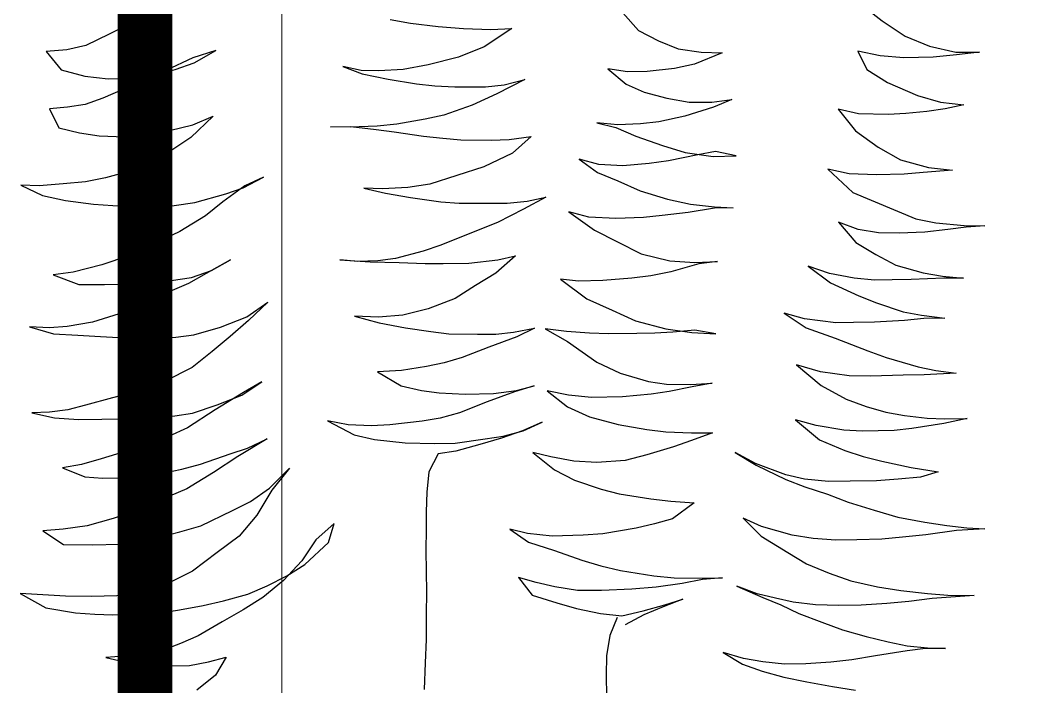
# Model space of a CAD drawing. Header units: metres. Extents: x -58 to 722, y -1100 to 345.
# Drawn here: x 31.4906 to 31.8569, y 104.2636 to 104.5075 of the extents above; entities that cross this region are included whole.
import ezdxf

# ---------------------------------------------------------------- set-up
doc = ezdxf.new("R2010")
doc.units = ezdxf.units.M
doc.header["$MEASUREMENT"] = 0
doc.layers.add('FSR_ARQ_002MURO', color=150, linetype='Continuous', lineweight=30)
doc.layers.add('FSR_ARQ_013VENTANAS', color=4, linetype='Continuous', lineweight=5)
doc.layers.add('FSR_ARQ_005VEGETACION', color=64, linetype='Continuous')

# ---------------------------------------------------------------- blocks, each defined once
blk = doc.blocks.new('arbustos 01')
at = {"layer": 'FSR_ARQ_005VEGETACION', "color": 103}
for p, q in [((188.9233, -31.48153), (188.91397, -31.48875)), ((189.20934, -31.48216), (189.22001, -31.49)), ((189.01951, -31.48557), (189.01308, -31.49266)), ((188.91397, -31.48875), (188.90465, -31.49495)), ((189.0731, -31.49228), (189.06456, -31.49182)), ((189.06456, -31.49182), (189.07592, -31.49933)), ((189.08422, -31.49192), (189.0731, -31.49228)), ((189.09449, -31.49103), (189.08422, -31.49192)), ((189.1058, -31.48965), (189.09449, -31.49103)), ((189.11402, -31.48822), (189.1058, -31.48965)), ((189.22001, -31.49), (189.22833, -31.49422)), ((188.90465, -31.49495), (188.89485, -31.4991)), ((189.01308, -31.49266), (189.00499, -31.49683)), ((189.22833, -31.49422), (189.23784, -31.49879)), ((188.89485, -31.4991), (188.88404, -31.50151)), ((189.00499, -31.49683), (188.99691, -31.50014)), ((189.07592, -31.49933), (189.08629, -31.50358)), ((189.23784, -31.49879), (189.24551, -31.50061)), ((188.88404, -31.50151), (188.87447, -31.50155)), ((188.87447, -31.50155), (188.88386, -31.50254)), ((188.88386, -31.50254), (188.89325, -31.50352)), ((188.89325, -31.50352), (188.90521, -31.50385)), ((188.90521, -31.50385), (188.9148, -31.50296)), ((188.9148, -31.50296), (188.92389, -31.50103)), ((188.92389, -31.50103), (188.9202, -31.5085)), ((188.98766, -31.50155), (188.97911, -31.50178)), ((188.97911, -31.50178), (188.99033, -31.50638)), ((188.99691, -31.50014), (188.98766, -31.50155)), ((189.08629, -31.50358), (189.09856, -31.50665)), ((189.1938, -31.50589), (189.18498, -31.50081)), ((189.18498, -31.50081), (189.19434, -31.50385)), ((189.19434, -31.50385), (189.20522, -31.50895)), ((189.24551, -31.50061), (189.25388, -31.50123)), ((189.25388, -31.50123), (189.2478, -31.50868)), ((188.99033, -31.50638), (188.99851, -31.5082)), ((188.99851, -31.5082), (189.00961, -31.50937)), ((189.01764, -31.50948), (189.02553, -31.50822)), ((189.02553, -31.50822), (189.01809, -31.51445)), ((189.09856, -31.50665), (189.10879, -31.5085)), ((189.13326, -31.50729), (189.12552, -31.51026)), ((189.12588, -31.5089), (189.13326, -31.50729)), ((189.20146, -31.50856), (189.1938, -31.50589)), ((188.9202, -31.5085), (188.91192, -31.51386)), ((189.00961, -31.50937), (189.01764, -31.50948)), ((189.10879, -31.5085), (189.1187, -31.50915)), ((189.12552, -31.51026), (189.11489, -31.51251)), ((189.1187, -31.50915), (189.12588, -31.5089)), ((189.2139, -31.51163), (189.20146, -31.50856)), ((189.20522, -31.50895), (189.21354, -31.513)), ((189.22124, -31.51225), (189.2139, -31.51163)), ((189.22877, -31.51235), (189.22124, -31.51225)), ((189.23819, -31.51128), (189.22877, -31.51235)), ((189.2478, -31.50868), (189.23819, -31.51128)), ((188.91192, -31.51386), (188.89971, -31.51917)), ((189.01809, -31.51445), (189.01086, -31.51777)), ((189.06767, -31.51478), (189.05932, -31.51261)), ((189.05932, -31.51261), (189.0707, -31.51841)), ((189.07535, -31.51557), (189.06767, -31.51478)), ((189.08783, -31.51557), (189.07535, -31.51557)), ((189.09588, -31.51516), (189.08783, -31.51557)), ((189.10341, -31.51441), (189.09588, -31.51516)), ((189.11489, -31.51251), (189.10341, -31.51441)), ((189.21354, -31.513), (189.22272, -31.51671)), ((188.89971, -31.51917), (188.89027, -31.52177)), ((189.0016, -31.52021), (188.99251, -31.52179)), ((189.01086, -31.51777), (189.0016, -31.52021)), ((189.0707, -31.51841), (189.08072, -31.52299)), ((189.22272, -31.51671), (189.23088, -31.52024)), ((189.23088, -31.52024), (189.23803, -31.52273)), ((188.89027, -31.52177), (188.88085, -31.52284)), ((188.88085, -31.52284), (188.88835, -31.52448)), ((188.88835, -31.52448), (188.89586, -31.52561)), ((188.98328, -31.52184), (188.97509, -31.5207)), ((188.97509, -31.5207), (188.98257, -31.52388)), ((188.98257, -31.52388), (188.99432, -31.52746)), ((188.99251, -31.52179), (188.98328, -31.52184)), ((189.08072, -31.52299), (189.09229, -31.52708)), ((189.23803, -31.52273), (189.2452, -31.52386)), ((189.2452, -31.52386), (189.25254, -31.52447)), ((189.25254, -31.52447), (189.24884, -31.53228)), ((188.89586, -31.52561), (188.90439, -31.52641)), ((188.90439, -31.52641), (188.91157, -31.52685)), ((188.91157, -31.52685), (188.92371, -31.5265)), ((188.92371, -31.5265), (188.93195, -31.52473)), ((188.93195, -31.52473), (188.92482, -31.53353)), ((188.99432, -31.52746), (189.00489, -31.52983)), ((189.09229, -31.52708), (189.0998, -31.52872)), ((189.19432, -31.53103), (189.18599, -31.5275)), ((189.18599, -31.5275), (189.1951, -31.53617)), ((189.00489, -31.52983), (189.01223, -31.53061)), ((189.01223, -31.53061), (189.02145, -31.53108)), ((189.02229, -31.53212), (189.01421, -31.5356)), ((189.02145, -31.53108), (189.03002, -31.53017)), ((189.03002, -31.53017), (189.02229, -31.53212)), ((189.0998, -31.52872), (189.11139, -31.53076)), ((189.11139, -31.53076), (189.11942, -31.53155)), ((189.11942, -31.53155), (189.13036, -31.53204)), ((189.13002, -31.5317), (189.11974, -31.53293)), ((189.1384, -31.53181), (189.13002, -31.5317)), ((189.13036, -31.53204), (189.1384, -31.53181)), ((189.20386, -31.53338), (189.19432, -31.53103)), ((189.24884, -31.53228), (189.24044, -31.53422)), ((188.92482, -31.53353), (188.91567, -31.54007)), ((189.01421, -31.5356), (189.00339, -31.53938)), ((189.06566, -31.53698), (189.05678, -31.53583)), ((189.05678, -31.53583), (189.06438, -31.5426)), ((189.09268, -31.53649), (189.08532, -31.53707)), ((189.10056, -31.53557), (189.09268, -31.53649)), ((189.11238, -31.53385), (189.10056, -31.53557)), ((189.11974, -31.53293), (189.11238, -31.53385)), ((189.1951, -31.53617), (189.20239, -31.54106)), ((189.2129, -31.53522), (189.20386, -31.53338)), ((189.22195, -31.53585), (189.2129, -31.53522)), ((189.23239, -31.53548), (189.22195, -31.53585)), ((189.24044, -31.53422), (189.23239, -31.53548)), ((188.91567, -31.54007), (188.90653, -31.54525)), ((189.00339, -31.53938), (188.99411, -31.54233)), ((189.07301, -31.53725), (189.06566, -31.53698)), ((189.08532, -31.53707), (189.07301, -31.53725)), ((188.97341, -31.54359), (188.98181, -31.54182)), ((188.98281, -31.54389), (188.97341, -31.54359)), ((188.98181, -31.54182), (188.98897, -31.54329)), ((188.99411, -31.54233), (188.98281, -31.54389)), ((188.98897, -31.54329), (189.00091, -31.54567)), ((189.06438, -31.5426), (189.07594, -31.54806)), ((189.20239, -31.54106), (189.20951, -31.54526)), ((188.89521, -31.54834), (188.88545, -31.54941)), ((188.90653, -31.54525), (188.89521, -31.54834)), ((189.00091, -31.54567), (189.00876, -31.54681)), ((189.00876, -31.54681), (189.01952, -31.54764)), ((189.01952, -31.54764), (189.02927, -31.54709)), ((189.02927, -31.54709), (189.03717, -31.54497)), ((189.03717, -31.54497), (189.02974, -31.55034)), ((189.07594, -31.54806), (189.0979, -31.5552)), ((189.20951, -31.54526), (189.22039, -31.55002)), ((188.88545, -31.54941), (188.8974, -31.55042)), ((188.8974, -31.55042), (188.90509, -31.55104)), ((188.90509, -31.55104), (188.91637, -31.55137)), ((188.91637, -31.55137), (188.92749, -31.551)), ((188.93606, -31.54907), (188.92602, -31.55851)), ((188.92749, -31.551), (188.93606, -31.54907)), ((189.02974, -31.55034), (189.02149, -31.55382)), ((189.17379, -31.55657), (189.16564, -31.55236)), ((189.16564, -31.55236), (189.17312, -31.55588)), ((189.22039, -31.55002), (189.22976, -31.55254)), ((189.22976, -31.55254), (189.23794, -31.55419)), ((189.02149, -31.55382), (189.01237, -31.5578)), ((189.0979, -31.5552), (189.10694, -31.55652)), ((189.10694, -31.55652), (189.11719, -31.557)), ((189.12472, -31.55676), (189.11597, -31.55886)), ((189.11719, -31.557), (189.12472, -31.55676)), ((189.17312, -31.55588), (189.18209, -31.56233)), ((189.18094, -31.55906), (189.17379, -31.55657)), ((189.23794, -31.55419), (189.247, -31.555)), ((189.247, -31.555), (189.25673, -31.55582)), ((189.26426, -31.55558), (189.25548, -31.55973)), ((189.25673, -31.55582), (189.26426, -31.55558)), ((188.92602, -31.55851), (188.90039, -31.56927)), ((189.01237, -31.5578), (189.00138, -31.56124)), ((189.05831, -31.56201), (189.05081, -31.56037)), ((189.05081, -31.56037), (189.0598, -31.56528)), ((189.10586, -31.56061), (189.09353, -31.56232)), ((189.11597, -31.55886), (189.10586, -31.56061)), ((189.19355, -31.56265), (189.18094, -31.55906)), ((189.25548, -31.55973), (189.24605, -31.56183)), ((188.98219, -31.5644), (188.97466, -31.56481)), ((188.97466, -31.56481), (188.98218, -31.56491)), ((188.98218, -31.56491), (188.99293, -31.5666)), ((188.99195, -31.56333), (188.98219, -31.5644)), ((189.00138, -31.56124), (188.99195, -31.56333)), ((189.0665, -31.56281), (189.05831, -31.56201)), ((189.07385, -31.56291), (189.0665, -31.56281)), ((189.08599, -31.5629), (189.07385, -31.56291)), ((189.09353, -31.56232), (189.08599, -31.5629)), ((189.18209, -31.56233), (189.1892, -31.56807)), ((189.20191, -31.56379), (189.19355, -31.56265)), ((189.2149, -31.56414), (189.20191, -31.56379)), ((189.22293, -31.56408), (189.2149, -31.56414)), ((189.23474, -31.56321), (189.22293, -31.56408)), ((189.24605, -31.56183), (189.23474, -31.56321)), ((188.99293, -31.5666), (189.00351, -31.56794)), ((189.00351, -31.56794), (189.01103, -31.56872)), ((189.01103, -31.56872), (189.02231, -31.56905)), ((189.02231, -31.56905), (189.03326, -31.56851)), ((189.04149, -31.5664), (189.03096, -31.57378)), ((189.03326, -31.56851), (189.04149, -31.5664)), ((189.0598, -31.56528), (189.0705, -31.57073)), ((189.1892, -31.56807), (189.19954, -31.57436)), ((188.88069, -31.57191), (188.87231, -31.57214)), ((188.87231, -31.57214), (188.87983, -31.57258)), ((188.87983, -31.57258), (188.88734, -31.57354)), ((188.89216, -31.57087), (188.88069, -31.57191)), ((188.90039, -31.56927), (188.89216, -31.57087)), ((188.92376, -31.57352), (188.93184, -31.57055)), ((188.93184, -31.57055), (188.92471, -31.57884)), ((189.0705, -31.57073), (189.08104, -31.57497)), ((188.88734, -31.57354), (188.89673, -31.57469)), ((188.89673, -31.57469), (188.90715, -31.57501)), ((188.90715, -31.57501), (188.91553, -31.57495)), ((188.91553, -31.57495), (188.92376, -31.57352)), ((189.03096, -31.57378), (189.02166, -31.57861)), ((189.08104, -31.57497), (189.09346, -31.57993)), ((189.19954, -31.57436), (189.20923, -31.57894)), ((188.92471, -31.57884), (188.91661, -31.58368)), ((189.02166, -31.57861), (189.01202, -31.58344)), ((189.09346, -31.57993), (189.1006, -31.58242)), ((189.20923, -31.57894), (189.22044, -31.58422)), ((188.91661, -31.58368), (188.90852, -31.58802)), ((189.01202, -31.58344), (189.00036, -31.58636)), ((189.07029, -31.58594), (189.06313, -31.58431)), ((189.06313, -31.58431), (189.07108, -31.59125)), ((189.1006, -31.58242), (189.11185, -31.58531)), ((189.11185, -31.58531), (189.11902, -31.58626)), ((189.22044, -31.58422), (189.23133, -31.58796)), ((188.90852, -31.58802), (188.89736, -31.59112)), ((188.94407, -31.5885), (188.93509, -31.59522)), ((188.93549, -31.59146), (188.94407, -31.5885)), ((188.99026, -31.58691), (188.98103, -31.58661)), ((188.98103, -31.58661), (188.98854, -31.58757)), ((188.98854, -31.58757), (188.99995, -31.5908)), ((189.00036, -31.58636), (188.99026, -31.58691)), ((189.08207, -31.5873), (189.07029, -31.58594)), ((189.0925, -31.58744), (189.08207, -31.5873)), ((189.09985, -31.58737), (189.0925, -31.58744)), ((189.11046, -31.587), (189.09985, -31.58737)), ((189.12226, -31.58665), (189.11046, -31.587)), ((189.11902, -31.58626), (189.12722, -31.58654)), ((189.13458, -31.58596), (189.12226, -31.58665)), ((189.12722, -31.58654), (189.13458, -31.58596)), ((189.18667, -31.59026), (189.17904, -31.58588)), ((189.17904, -31.58588), (189.18888, -31.59149)), ((189.23133, -31.58796), (189.24292, -31.59085)), ((188.88948, -31.59255), (188.88092, -31.59329)), ((188.88092, -31.59329), (188.88895, -31.5934)), ((188.88895, -31.5934), (188.90228, -31.59392)), ((188.89736, -31.59112), (188.88948, -31.59255)), ((188.91715, -31.59412), (188.92537, -31.59338)), ((188.92537, -31.59338), (188.93549, -31.59146)), ((188.99995, -31.5908), (189.00814, -31.59245)), ((189.00814, -31.59245), (189.01582, -31.59341)), ((189.01582, -31.59341), (189.02761, -31.59425)), ((189.07108, -31.59125), (189.07939, -31.59632)), ((189.19484, -31.5931), (189.18667, -31.59026)), ((189.18888, -31.59149), (189.19601, -31.59551)), ((189.20679, -31.59481), (189.19484, -31.5931)), ((189.25111, -31.59199), (189.24063, -31.59595)), ((189.24292, -31.59085), (189.25111, -31.59199)), ((188.90228, -31.59392), (188.90997, -31.59402)), ((188.90997, -31.59402), (188.91715, -31.59412)), ((188.93509, -31.59522), (188.92356, -31.60054)), ((189.02761, -31.59425), (189.03752, -31.59456)), ((189.04488, -31.5938), (189.03417, -31.6017)), ((189.03752, -31.59456), (189.04488, -31.5938)), ((189.07939, -31.59632), (189.08769, -31.60157)), ((189.19601, -31.59551), (189.20366, -31.5987)), ((189.21772, -31.59581), (189.20679, -31.59481)), ((189.2302, -31.59598), (189.21772, -31.59581)), ((189.24063, -31.59595), (189.2302, -31.59598)), ((188.92356, -31.60054), (188.91634, -31.60334)), ((189.03417, -31.6017), (189.02385, -31.60634)), ((189.08769, -31.60157), (189.09858, -31.60582)), ((189.20366, -31.5987), (189.21606, -31.60468)), ((188.91634, -31.60334), (188.90552, -31.60696)), ((189.09858, -31.60582), (189.10897, -31.60835)), ((189.1724, -31.60904), (189.16376, -31.60311)), ((189.16376, -31.60311), (189.17169, -31.61057)), ((189.21606, -31.60468), (189.22422, -31.60787)), ((188.89798, -31.60839), (188.88856, -31.60963)), ((188.88856, -31.60963), (188.89711, -31.60975)), ((188.89711, -31.60975), (188.90496, -31.61054)), ((188.90552, -31.60696), (188.89798, -31.60839)), ((188.93282, -31.61143), (188.94566, -31.6099)), ((188.9539, -31.60762), (188.94493, -31.61348)), ((188.94566, -31.6099), (188.9539, -31.60762)), ((189.02385, -31.60634), (189.01439, -31.61066)), ((189.10897, -31.60835), (189.11888, -31.60917)), ((189.12863, -31.60879), (189.1185, -31.61156)), ((189.11888, -31.60917), (189.12863, -31.60879)), ((189.18311, -31.61329), (189.1724, -31.60904)), ((189.22422, -31.60787), (189.23512, -31.61126)), ((188.90496, -31.61054), (188.91709, -31.61122)), ((188.91709, -31.61122), (188.92564, -31.61134)), ((188.92564, -31.61134), (188.93282, -31.61143)), ((188.94493, -31.61348), (188.93308, -31.61776)), ((189.00203, -31.61391), (188.99141, -31.61548)), ((189.01439, -31.61066), (189.00203, -31.61391)), ((189.05111, -31.61389), (189.04197, -31.61907)), ((189.04237, -31.61497), (189.05111, -31.61389)), ((189.06391, -31.61526), (189.05538, -31.61361)), ((189.05538, -31.61361), (189.06252, -31.61713)), ((189.10788, -31.61347), (189.0976, -31.61504)), ((189.1185, -31.61156), (189.10788, -31.61347)), ((189.17169, -31.61057), (189.17913, -31.617)), ((189.19384, -31.61634), (189.18311, -31.61329)), ((189.23512, -31.61126), (189.24535, -31.61294)), ((189.24535, -31.61294), (189.25253, -31.61355)), ((189.26074, -31.61315), (189.25096, -31.61592)), ((189.25253, -31.61355), (189.26074, -31.61315)), ((188.93308, -31.61776), (188.91984, -31.62288)), ((188.98166, -31.61603), (188.99023, -31.61443)), ((188.99141, -31.61548), (188.98166, -31.61603)), ((188.99023, -31.61443), (188.99911, -31.61524)), ((188.99911, -31.61524), (189.00646, -31.61568)), ((189.00646, -31.61568), (189.01381, -31.61578)), ((189.01381, -31.61578), (189.02526, -31.61594)), ((189.02526, -31.61594), (189.03296, -31.6157)), ((189.03296, -31.6157), (189.04237, -31.61497)), ((189.06252, -31.61713), (189.07392, -31.62138)), ((189.07108, -31.61605), (189.06391, -31.61526)), ((189.0786, -31.61615), (189.07108, -31.61605)), ((189.09023, -31.61596), (189.0786, -31.61615)), ((189.0976, -31.61504), (189.09023, -31.61596)), ((189.17913, -31.617), (189.1864, -31.62308)), ((189.20118, -31.6173), (189.19384, -31.61634)), ((189.20836, -31.61774), (189.20118, -31.6173)), ((189.21964, -31.61772), (189.20836, -31.61774)), ((189.23179, -31.61703), (189.21964, -31.61772)), ((189.24103, -31.61647), (189.23179, -31.61703)), ((189.25096, -31.61592), (189.24103, -31.61647)), ((189.04197, -31.61907), (189.03006, -31.62746)), ((189.07392, -31.62138), (189.0848, -31.62564)), ((188.91245, -31.62552), (188.89941, -31.62944)), ((188.91984, -31.62288), (188.91245, -31.62552)), ((189.0848, -31.62564), (189.09212, -31.62779)), ((189.1864, -31.62308), (189.19452, -31.62969)), ((188.89941, -31.62944), (188.8922, -31.63089)), ((188.94883, -31.62858), (188.9388, -31.63699)), ((188.93905, -31.63135), (188.94883, -31.62858)), ((189.03006, -31.62746), (189.0206, -31.63195)), ((189.09212, -31.62779), (189.09929, -31.62925)), ((189.09929, -31.62925), (189.10952, -31.63093)), ((189.19452, -31.62969), (189.20556, -31.63514)), ((188.8922, -31.63089), (188.88398, -31.63197)), ((188.88398, -31.63197), (188.89697, -31.63266)), ((188.89697, -31.63266), (188.90552, -31.63278)), ((188.90552, -31.63278), (188.91868, -31.63313)), ((188.91868, -31.63313), (188.9274, -31.63307)), ((188.9274, -31.63307), (188.93905, -31.63135)), ((189.0206, -31.63195), (189.00909, -31.63538)), ((189.10952, -31.63093), (189.11926, -31.6314)), ((189.11926, -31.6314), (189.10961, -31.63709)), ((188.9388, -31.63699), (188.92864, -31.64249)), ((188.99181, -31.63651), (188.9831, -31.63605)), ((188.9831, -31.63605), (188.99128, -31.63753)), ((188.99128, -31.63753), (189.00066, -31.63937)), ((189.00173, -31.63648), (188.99181, -31.63651)), ((189.00909, -31.63538), (189.00173, -31.63648)), ((189.06273, -31.63901), (189.05558, -31.63704)), ((189.05558, -31.63704), (189.06358, -31.63954)), ((189.10961, -31.63709), (189.10138, -31.63903)), ((189.17436, -31.64087), (189.16623, -31.63546)), ((189.16623, -31.63546), (189.17369, -31.63984)), ((189.20556, -31.63514), (189.21491, -31.63886)), ((188.92864, -31.64249), (188.92056, -31.64546)), ((189.00066, -31.63937), (189.008, -31.64049)), ((189.008, -31.64049), (189.01961, -31.64151)), ((189.01961, -31.64151), (189.03226, -31.64185)), ((189.03226, -31.64185), (189.04151, -31.64095)), ((189.04151, -31.64095), (189.05025, -31.63919)), ((189.05025, -31.63919), (189.04196, -31.64557)), ((189.07212, -31.64017), (189.06273, -31.63901)), ((189.06358, -31.63954), (189.07464, -31.64362)), ((189.08357, -31.64049), (189.07212, -31.64017)), ((189.09418, -31.63995), (189.08357, -31.64049)), ((189.10138, -31.63903), (189.09418, -31.63995)), ((189.17369, -31.63984), (189.18522, -31.64683)), ((189.18439, -31.64477), (189.17436, -31.64087)), ((189.21491, -31.63886), (189.22701, -31.64193)), ((189.22701, -31.64193), (189.23791, -31.64498)), ((188.92056, -31.64546), (188.91249, -31.64775)), ((189.04196, -31.64557), (189.03301, -31.64973)), ((189.07464, -31.64362), (189.08586, -31.64805)), ((189.19444, -31.64816), (189.18439, -31.64477)), ((189.23791, -31.64498), (189.24507, -31.64679)), ((188.88852, -31.6505), (188.87946, -31.65038)), ((188.87946, -31.65038), (188.88901, -31.65239)), ((188.8957, -31.65025), (188.88852, -31.6505)), ((188.90495, -31.64918), (188.8957, -31.65025)), ((188.91249, -31.64775), (188.90495, -31.64918)), ((189.03301, -31.64973), (189.02134, -31.65282)), ((189.08586, -31.64805), (189.0937, -31.65021)), ((189.0937, -31.65021), (189.10103, -31.6515)), ((189.18522, -31.64683), (189.19641, -31.65417)), ((189.2016, -31.64928), (189.19444, -31.64816)), ((189.20894, -31.65023), (189.2016, -31.64928)), ((189.2192, -31.65054), (189.20894, -31.65023)), ((189.23133, -31.65071), (189.2192, -31.65054)), ((189.25049, -31.65011), (189.24074, -31.65084)), ((189.24507, -31.64679), (189.25258, -31.64775)), ((189.25975, -31.64802), (189.25049, -31.65011)), ((189.25258, -31.64775), (189.25975, -31.64802)), ((188.88901, -31.65239), (188.90197, -31.65444)), ((188.90197, -31.65444), (188.90914, -31.65522)), ((188.92966, -31.65516), (188.9408, -31.65326)), ((188.94921, -31.65098), (188.93953, -31.65906)), ((188.9408, -31.65326), (188.94921, -31.65098)), ((189.02134, -31.65282), (189.00968, -31.65488)), ((189.05995, -31.65539), (189.0523, -31.65187)), ((189.0523, -31.65187), (189.06029, -31.6554)), ((189.10103, -31.6515), (189.11418, -31.65288)), ((189.11418, -31.65288), (189.1217, -31.65332)), ((189.1217, -31.65332), (189.13111, -31.65294)), ((189.13951, -31.65134), (189.12866, -31.65701)), ((189.13111, -31.65294), (189.13951, -31.65134)), ((189.19641, -31.65417), (189.20422, -31.65769)), ((189.24074, -31.65084), (189.23133, -31.65071)), ((188.90914, -31.65522), (188.92213, -31.65557)), ((188.92213, -31.65557), (188.92966, -31.65516)), ((188.99154, -31.65617), (188.98299, -31.65623)), ((188.98299, -31.65623), (188.9915, -31.65925)), ((189.00198, -31.6558), (188.99154, -31.65617)), ((189.00968, -31.65488), (189.00198, -31.6558)), ((189.06812, -31.65755), (189.05995, -31.65539)), ((189.06029, -31.6554), (189.0688, -31.65842)), ((189.07546, -31.65868), (189.06812, -31.65755)), ((189.0688, -31.65842), (189.07765, -31.66093)), ((189.08758, -31.66038), (189.07546, -31.65868)), ((189.12866, -31.65701), (189.12043, -31.65895)), ((189.17202, -31.66238), (189.16403, -31.65869)), ((189.16403, -31.65869), (189.17607, -31.66586)), ((189.20422, -31.65769), (189.21511, -31.66194)), ((188.93953, -31.65906), (188.92921, -31.66336)), ((188.9915, -31.65925), (188.99882, -31.66191)), ((188.99882, -31.66191), (189.00972, -31.66514)), ((189.07765, -31.66093), (189.08736, -31.66363)), ((189.09595, -31.6605), (189.08758, -31.66038)), ((189.10793, -31.66032), (189.09595, -31.6605)), ((189.12043, -31.65895), (189.10793, -31.66032)), ((189.17916, -31.6647), (189.17202, -31.66238)), ((189.21511, -31.66194), (189.22226, -31.66392)), ((188.92182, -31.66583), (188.9141, -31.66777)), ((188.92921, -31.66336), (188.92182, -31.66583)), ((188.97382, -31.66414), (188.9652, -31.66932)), ((188.96556, -31.66864), (188.97382, -31.66414)), ((189.00972, -31.66514), (189.01858, -31.66748)), ((189.03943, -31.66777), (189.04869, -31.66601)), ((189.05606, -31.66423), (189.04725, -31.67129)), ((189.04869, -31.66601), (189.05606, -31.66423)), ((189.08736, -31.66363), (189.09453, -31.66475)), ((189.09453, -31.66475), (189.09836, -31.67199)), ((189.17607, -31.66586), (189.1859, -31.67232)), ((189.19125, -31.66897), (189.17916, -31.6647)), ((189.22226, -31.66392), (189.23163, -31.66678)), ((189.23163, -31.66678), (189.23963, -31.66912)), ((188.90227, -31.67035), (188.8913, -31.67208)), ((188.9141, -31.66777), (188.90227, -31.67035)), ((188.9652, -31.66932), (188.95316, -31.67514)), ((188.95318, -31.67326), (188.96556, -31.66864)), ((189.01858, -31.66748), (189.03002, -31.66832)), ((189.03002, -31.66832), (189.03943, -31.66777)), ((189.16307, -31.67868), (189.15498, -31.67053)), ((189.15498, -31.67053), (189.16221, -31.67952)), ((189.19874, -31.67095), (189.19125, -31.66897)), ((189.20659, -31.6726), (189.19874, -31.67095)), ((189.24731, -31.67042), (189.2382, -31.67405)), ((189.23963, -31.66912), (189.24731, -31.67042)), ((188.8913, -31.67208), (188.89846, -31.67423)), ((188.89846, -31.67423), (188.90751, -31.67504)), ((188.90751, -31.67504), (188.91639, -31.67567)), ((188.93588, -31.67593), (188.94564, -31.67504)), ((188.94564, -31.67504), (188.95318, -31.67326)), ((189.04725, -31.67129), (189.03916, -31.67546)), ((189.09836, -31.67199), (189.09916, -31.68029)), ((189.1859, -31.67232), (189.19675, -31.67896)), ((189.21836, -31.6743), (189.20659, -31.6726)), ((189.23084, -31.67464), (189.21836, -31.6743)), ((189.2382, -31.67405), (189.23084, -31.67464)), ((188.91639, -31.67567), (188.92699, -31.67581)), ((188.92699, -31.67581), (188.93588, -31.67593)), ((188.94542, -31.67812), (188.93632, -31.68107)), ((188.95316, -31.67514), (188.94542, -31.67812)), ((189.02834, -31.67907), (189.02096, -31.68102)), ((189.03916, -31.67546), (189.02834, -31.67907)), ((189.17087, -31.68408), (189.16307, -31.67868)), ((189.19675, -31.67896), (189.20729, -31.68338)), ((188.93632, -31.68107), (188.9279, -31.68437)), ((189.00811, -31.68307), (188.99989, -31.68398)), ((189.02096, -31.68102), (189.00811, -31.68307)), ((189.09916, -31.68029), (189.0994, -31.68827)), ((189.16221, -31.67952), (189.16822, -31.68969)), ((188.9279, -31.68437), (188.91725, -31.68765)), ((188.99989, -31.68398), (188.99047, -31.68471)), ((188.99047, -31.68471), (188.99928, -31.69116)), ((189.17817, -31.68777), (189.17087, -31.68408)), ((189.20729, -31.68338), (189.21954, -31.68851)), ((188.90764, -31.69043), (188.89667, -31.6925)), ((188.91725, -31.68765), (188.90764, -31.69043)), ((188.96316, -31.69426), (188.97055, -31.69094)), ((188.97055, -31.69094), (188.96327, -31.69819)), ((188.99928, -31.69116), (189.0066, -31.69314)), ((189.0994, -31.68827), (189.09948, -31.69554)), ((189.16822, -31.68969), (189.17546, -31.69817)), ((189.19108, -31.69393), (189.17817, -31.68777)), ((189.21954, -31.68851), (189.22668, -31.691)), ((189.22668, -31.691), (189.23724, -31.69405)), ((188.89667, -31.6925), (188.88776, -31.69392)), ((188.95063, -31.69785), (188.96316, -31.69426)), ((189.0066, -31.69314), (189.0141, -31.69495)), ((189.0141, -31.69495), (189.02758, -31.69718)), ((189.06539, -31.6953), (189.05779, -31.70067)), ((189.05818, -31.69709), (189.06539, -31.6953)), ((189.13918, -31.70075), (189.13689, -31.69303)), ((189.13689, -31.69303), (189.14432, -31.69962)), ((189.19959, -31.69644), (189.19108, -31.69393)), ((189.23724, -31.69405), (189.24697, -31.69538)), ((189.24697, -31.69538), (189.25534, -31.696)), ((188.96327, -31.69819), (188.95241, -31.70488)), ((189.02758, -31.69718), (189.0356, -31.69781)), ((189.0356, -31.69781), (189.04825, -31.69815)), ((189.04825, -31.69815), (189.05818, -31.69709)), ((189.09948, -31.69554), (189.09954, -31.70388)), ((189.17546, -31.69817), (189.18443, -31.70479)), ((189.20794, -31.69861), (189.19959, -31.69644)), ((189.21527, -31.70025), (189.20794, -31.69861)), ((189.25534, -31.696), (189.24689, -31.70153)), ((189.05779, -31.70067), (189.04732, -31.70395)), ((189.1488, -31.70977), (189.13918, -31.70075)), ((189.14432, -31.69962), (189.15002, -31.70825)), ((189.22398, -31.70139), (189.21527, -31.70025)), ((189.23526, -31.70171), (189.22398, -31.70139)), ((189.24689, -31.70153), (189.23526, -31.70171)), ((189.04732, -31.70395), (189.03615, -31.7079)), ((189.09954, -31.70388), (189.09943, -31.71256)), ((189.18443, -31.70479), (189.19442, -31.71244)), ((189.02843, -31.71019), (189.02036, -31.71213)), ((189.03615, -31.7079), (189.02843, -31.71019)), ((189.15609, -31.71432), (189.1488, -31.70977)), ((189.15002, -31.70825), (189.15743, -31.71622)), ((188.98715, -31.71527), (188.97894, -31.71516)), ((188.97894, -31.71516), (188.98714, -31.71578)), ((188.99861, -31.71509), (188.98715, -31.71527)), ((189.00683, -31.71434), (188.99861, -31.71509)), ((189.02036, -31.71213), (189.00683, -31.71434)), ((189.05466, -31.71704), (189.06187, -31.71492)), ((189.06187, -31.71492), (189.0563, -31.7222)), ((189.09943, -31.71256), (189.09931, -31.7209)), ((189.16407, -31.71836), (189.15609, -31.71432)), ((189.19442, -31.71244), (189.20495, -31.71772)), ((188.97309, -31.7185), (188.96259, -31.72315)), ((188.96484, -31.72164), (188.97309, -31.7185)), ((188.98714, -31.71578), (188.99533, -31.71743)), ((188.99533, -31.71743), (189.00591, -31.71895)), ((189.00591, -31.71895), (189.01581, -31.71976)), ((189.01581, -31.71976), (189.02812, -31.72027)), ((189.03786, -31.72024), (189.04712, -31.71882)), ((189.04712, -31.71882), (189.05466, -31.71704)), ((189.15743, -31.71622), (189.16589, -31.72317)), ((189.17189, -31.72171), (189.16407, -31.71836)), ((189.20495, -31.71772), (189.21482, -31.7211)), ((188.95026, -31.72503), (188.95746, -31.72342)), ((188.96259, -31.72315), (188.9552, -31.72612)), ((188.95746, -31.72342), (188.96484, -31.72164)), ((189.00239, -31.72608), (188.99507, -31.72376)), ((188.99507, -31.72376), (189.00306, -31.72694)), ((189.02812, -31.72027), (189.03786, -31.72024)), ((189.0563, -31.7222), (189.04634, -31.72531)), ((189.09931, -31.7209), (189.09937, -31.72994)), ((189.16589, -31.72317), (189.17386, -31.72807)), ((189.18177, -31.72441), (189.17189, -31.72171)), ((189.21482, -31.7211), (189.22523, -31.72244)), ((189.22523, -31.72244), (189.23548, -31.72275)), ((189.23548, -31.72275), (189.24609, -31.72255)), ((189.24609, -31.72255), (189.25533, -31.72199)), ((189.26457, -31.72143), (189.25406, -31.72727)), ((189.25533, -31.72199), (189.26457, -31.72143)), ((189.01125, -31.72859), (189.00239, -31.72608)), ((189.00306, -31.72694), (189.01089, -31.73013)), ((189.03828, -31.72759), (189.0285, -31.72968)), ((189.04634, -31.72531), (189.03828, -31.72759)), ((189.19012, -31.72641), (189.18177, -31.72441)), ((189.19968, -31.72807), (189.19012, -31.72641)), ((189.25406, -31.72727), (189.24206, -31.72933)), ((189.01994, -31.73059), (189.01125, -31.72859)), ((189.0285, -31.72968), (189.01994, -31.73059)), ((189.20889, -31.72957), (189.19968, -31.72807)), ((189.2176, -31.73003), (189.20889, -31.72957)), ((189.22683, -31.73015), (189.2176, -31.73003)), ((189.23419, -31.72991), (189.22683, -31.73015)), ((189.24206, -31.72933), (189.23419, -31.72991))]:
    blk.add_line(p, q, dxfattribs=at)
at = {"layer": 'FSR_ARQ_005VEGETACION', "color": 104}
for p, q in [((188.87954, -31.69483), (188.87235, -31.69525)), ((188.87235, -31.69525), (188.8838, -31.69592)), ((188.88776, -31.69392), (188.87954, -31.69483)), ((188.8838, -31.69592), (188.89626, -31.69762)), ((188.89626, -31.69762), (188.90582, -31.69861)), ((188.90582, -31.69861), (188.91419, -31.69941)), ((188.91419, -31.69941), (188.92427, -31.69971)), ((188.93282, -31.69983), (188.94206, -31.6991)), ((188.94206, -31.6991), (188.95063, -31.69785)), ((188.92427, -31.69971), (188.93282, -31.69983)), ((188.95241, -31.70488), (188.94483, -31.7094)), ((188.94483, -31.7094), (188.93554, -31.7132)), ((188.93554, -31.7132), (188.92678, -31.71633)), ((188.91597, -31.71875), (188.90638, -31.72033)), ((188.92678, -31.71633), (188.91597, -31.71875)), ((188.88737, -31.72212), (188.8766, -31.72232)), ((188.8766, -31.72232), (188.88617, -31.72296)), ((188.88617, -31.72296), (188.89368, -31.72358)), ((188.89559, -31.72155), (188.88737, -31.72212)), ((188.89368, -31.72358), (188.90324, -31.72473)), ((188.90638, -31.72033), (188.89559, -31.72155)), ((188.90324, -31.72473), (188.91212, -31.72554)), ((188.91212, -31.72554), (188.92254, -31.72619)), ((188.92254, -31.72619), (188.9316, -31.72632)), ((188.9316, -31.72632), (188.94118, -31.7261)), ((188.94118, -31.7261), (188.95026, -31.72503)), ((188.9552, -31.72612), (188.94797, -31.72962)), ((188.94797, -31.72962), (188.93852, -31.73308)), ((189.01089, -31.73013), (189.01853, -31.73416)), ((189.02177, -31.73118), (189.02479, -31.73859)), ((189.09937, -31.72994), (189.09941, -31.74022)), ((189.17386, -31.72807), (189.18234, -31.73297)), ((188.93852, -31.73308), (188.9301, -31.73621)), ((189.18234, -31.73297), (189.19218, -31.73874)), ((188.92049, -31.73899), (188.91157, -31.74109)), ((188.9301, -31.73621), (188.92049, -31.73899)), ((189.02479, -31.73859), (189.02605, -31.74682)), ((189.19218, -31.73874), (189.19932, -31.74175)), ((188.89563, -31.74361), (188.88828, -31.74385)), ((188.88828, -31.74385), (188.89648, -31.74379)), ((188.90385, -31.74269), (188.89563, -31.74361)), ((188.89648, -31.74379), (188.90382, -31.74475)), ((188.91157, -31.74109), (188.90385, -31.74269)), ((189.09941, -31.74022), (189.09981, -31.74963)), ((189.19932, -31.74175), (189.20748, -31.74494)), ((188.90382, -31.74475), (188.91679, -31.7468)), ((188.91679, -31.7468), (188.92634, -31.74847)), ((188.96258, -31.74931), (188.97046, -31.74787)), ((188.97046, -31.74787), (188.9787, -31.74542)), ((188.9787, -31.74542), (188.97077, -31.75027)), ((189.02605, -31.74682), (189.02628, -31.75469)), ((189.18793, -31.74929), (189.18078, -31.74731)), ((189.18078, -31.74731), (189.18512, -31.75472)), ((189.20748, -31.74494), (189.21482, -31.7464)), ((189.21482, -31.7464), (189.22233, -31.74702)), ((189.22968, -31.74746), (189.22093, -31.74957)), ((189.22233, -31.74702), (189.22968, -31.74746)), ((188.92634, -31.74847), (188.93488, -31.74944)), ((188.93488, -31.74944), (188.94513, -31.75009)), ((188.94513, -31.75009), (188.95368, -31.75021)), ((188.95368, -31.75021), (188.96258, -31.74931)), ((188.97077, -31.75027), (188.96287, -31.75307)), ((189.09981, -31.74963), (189.10019, -31.76045)), ((189.19561, -31.75076), (189.18793, -31.74929)), ((189.20467, -31.75088), (189.19561, -31.75076)), ((189.21288, -31.75065), (189.20467, -31.75088)), ((189.22093, -31.74957), (189.21288, -31.75065)), ((188.95395, -31.75551), (188.94469, -31.75744)), ((188.96287, -31.75307), (188.95395, -31.75551)), ((189.02628, -31.75469), (189.02616, -31.7634)), ((189.18512, -31.75472), (189.19274, -31.76081)), ((188.93423, -31.75935), (188.92481, -31.76076)), ((188.94469, -31.75744), (188.93423, -31.75935))]:
    blk.add_line(p, q, dxfattribs=at)

msp = doc.modelspace()

# ---------------------------------------------------------------- linework, layer by layer
at = {"layer": 'FSR_ARQ_002MURO', "lineweight": 0, "const_width": 0.02}
msp.add_lwpolyline([(31.53635, 104.15149), (31.53635, 108.75149)], dxfattribs=at)
at = {"layer": 'FSR_ARQ_013VENTANAS', "lineweight": 0}
for points in [[(35.41135, 106.65149), (31.53635, 106.65149), (31.53635, 104.15149), (35.41135, 104.15149)], [(35.36135, 106.60149), (31.58635, 106.60149), (31.58635, 104.20149), (35.36135, 104.20149)]]:
    msp.add_lwpolyline(points, close=True, dxfattribs=at)

# ---------------------------------------------------------------- block references
at = {"layer": 'FSR_ARQ_005VEGETACION', "xscale": -0.9, "yscale": 0.9, "zscale": 0.9}
msp.add_blockref('arbustos 01', (201.82869, 132.84711), dxfattribs=at)

doc.saveas('drawing.dxf')
